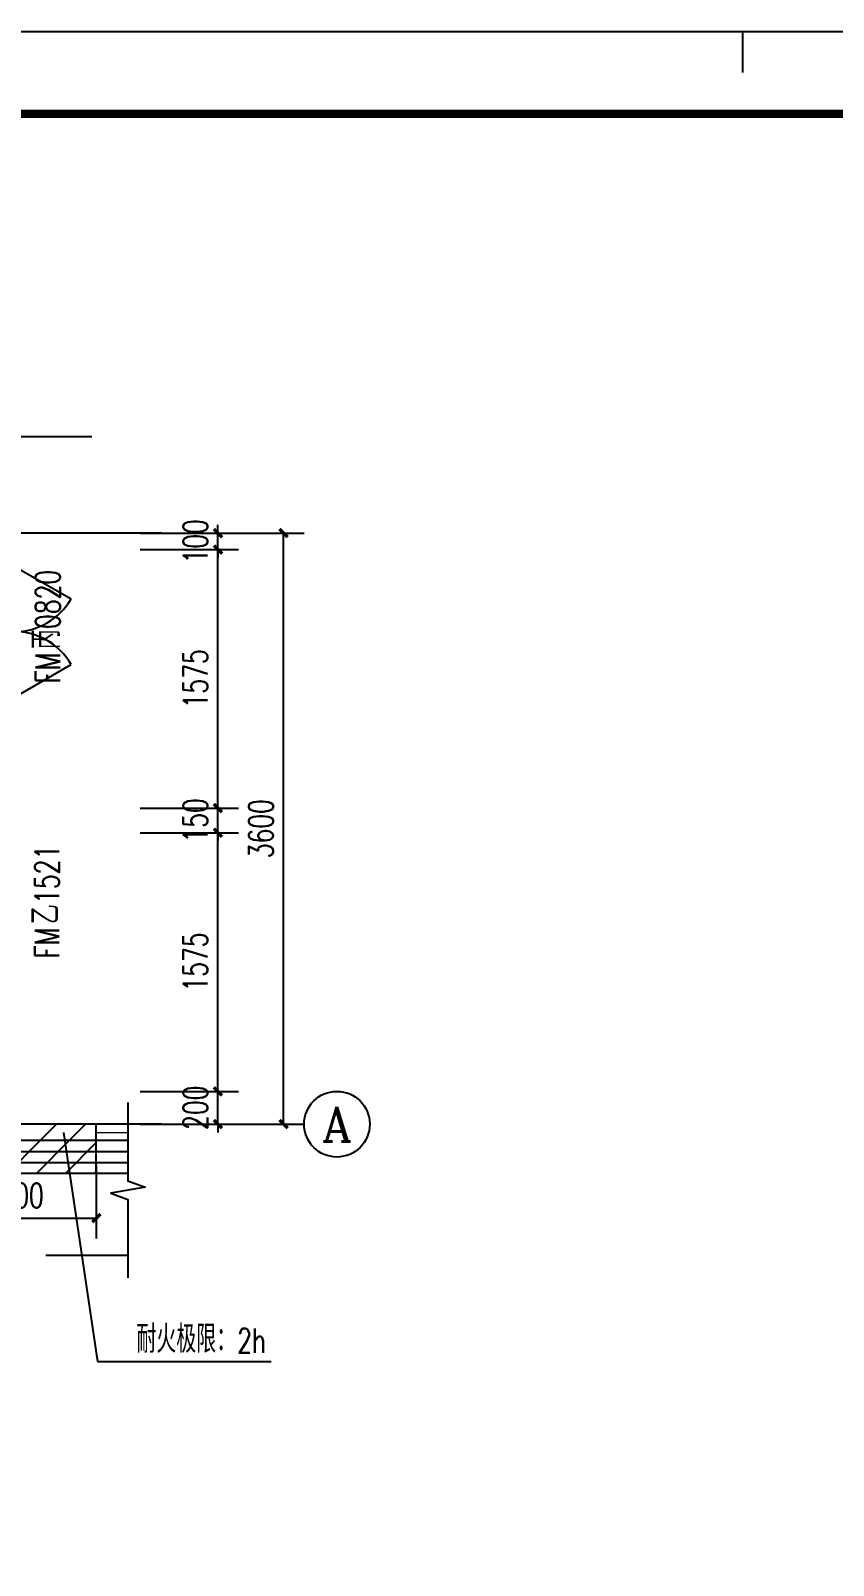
# Model space of a CAD drawing. Extents: x 1738711 to 2346805, y 1189731 to 2516152.
# Drawn here: x 2083095 to 2087986, y 1388574 to 1397922 of the extents above; entities that cross this region are included whole.
import ezdxf
from ezdxf.enums import TextEntityAlignment as Align

# ---------------------------------------------------------------- set-up
doc = ezdxf.new("R2010")
doc.units = 0
doc.header["$LTSCALE"] = 1000
doc.header["$MEASUREMENT"] = 0
doc.linetypes.add('DASH', pattern=[0.35, 0.25, -0.1])
doc.linetypes.add('复件 140224通州运河二期售楼部条件图_t3$0$X-ME SHAFT SH$0$X-B2$0$WATER_LINE', pattern=[0])
for name, color, linetype in [('AXIS', 3, 'Continuous'), ('AXIS_TEXT', 7, 'Continuous'), ('DIM_LEAD', 3, 'Continuous'), ('DIM_SYMB', 3, 'Continuous'), ('DOTE', 1, 'Continuous'), ('PUB_DIM', 3, 'Continuous'), ('PUB_HATCH', 8, 'Continuous'), ('PUB_TEXT', 7, 'Continuous'), ('TK', 4, 'Continuous'), ('WALL', 40, 'Continuous'), ('WINDOW', 144, 'Continuous'), ('WINDOW_TEXT', 7, 'Continuous'), ('看线', 8, 'Continuous')]:
    doc.layers.add(name, color=color, linetype=linetype)
doc.layers.add('栏杆', color=6, linetype='Continuous', lineweight=15)
doc.styles.add('_TCH_AXIS', font='COMPLEX', dxfattribs={"bigfont": 'GBCBIG'})
doc.styles.add('_TCH_DIM', font='SIMPLEX', dxfattribs={"bigfont": 'GBCBIG'})
doc.styles.add('_TCH_DIM_T3', font='SIMPLEX', dxfattribs={"width": 0.705882, "bigfont": 'GBCBIG'})
doc.styles.add('_TCH_WINDOW', font='SIMPLEX', dxfattribs={"height": 3.5, "bigfont": 'GBCBIG'})
doc.styles.add('COMPLEX', font='COMPLEX')
doc.styles.add('宋体', font='SIMSUN.TTF', dxfattribs={"width": 0.75})
doc.dimstyles.new('_TCH_ARCH&&50', dxfattribs={"dimtxt": 148.75, "dimasz": 50, "dimexe": 125, "dimexo": 150, "dimgap": 63.125, "dimtad": 1, "dimdec": 0, "dimzin": 0, "dimdsep": 46, "dimtxsty": '_TCH_DIM_T3', "dimblk": 'ARCHTICK', "dimcen": 0.09, "dimclrt": 7, "dimazin": 2, "dimtfac": 1, "dimtdec": 0, "dimtix": 1, "dimtmove": 2, "dimatfit": 3, "dimfxl": 50, "dimtolj": 1, "dimtzin": 0, "dimarcsym": 0})
pattern_1 = [(45, (0, 89.76), (-88.388383, 88.388383), [])]

# ---------------------------------------------------------------- blocks, each defined once
blk = doc.blocks.new('hjashrtahreahe')
at = {"const_width": 25}
blk.add_lwpolyline([(42800, 59400), (42800, 58900)], dxfattribs=at)
at = {"layer": 'TK', "color": 7, "const_width": 25}
blk.add_lwpolyline([(0, 59400), (84100, 59400), (84100, 0), (0, 0)], close=True, dxfattribs=at)
at = {"layer": 'TK', "color": 3, "const_width": 100}
blk.add_lwpolyline([(2500, 1000), (2500, 58400), (83100, 58400), (83100, 1000)], close=True, dxfattribs=at)
at = {"layer": 'TK', "style": '宋体', "width": 0.75}
for tag, height, p in [('项目负责人', 350, (6003, 57089)), ('专业负责人', 350, (6003, 56224)), ('设计人', 350, (6003, 55419)), ('版号1', 250, (77304, 22193)), ('时间1', 250, (82405, 22193)), ('版号2', 250, (77304, 21593)), ('时间2', 250, (82405, 21593)), ('版号3', 250, (77304, 20993)), ('时间3', 250, (82405, 20993)), ('建筑会签', 0.0001, (78978, 2403)), ('电气会签', 0.0001, (82128, 2403)), ('结构会签', 0.0001, (78978, 1803)), ('暖通会签', 0.0001, (82128, 1803)), ('给排水会签', 0.0001, (78978, 1250)), ('智能化会签', 0.0001, (82128, 1250))]:
    blk.add_attdef(tag, text='', height=height, dxfattribs=at).set_placement(p, align=Align.CENTER)
for tag, p in [('合作设计单位', (80816, 48986)), ('版号说明1', (79854, 22318)), ('版号说明2', (79854, 21718)), ('版号说明3', (79854, 21118)), ('浙江绿储科技有限公司', (80545, 16036)), ('百兆瓦级集中式熔盐储能关键', (80545, 14953)), ('设备研发及制造基地项目', (80545, 14603)), ('1#研发楼', (80545, 13636)), ('图名', (80545, 12436)), ('工程编号', (78978, 11461)), ('子项编号', (82128, 11461)), ('建筑', (78978, 10711)), ('图号', (82128, 10711)), ('施工图', (78978, 9961)), ('2023.03', (82128, 9961)), ('审定', (79353, 8461)), ('审核', (79353, 7711)), ('工程负责', (79353, 6961)), ('专业负责', (79353, 6211)), ('设计', (79353, 5461)), ('制图', (79353, 4711)), ('校对', (79353, 3961))]:
    blk.add_attdef(tag, text='', height=250, dxfattribs=at).set_placement(p, align=Align.MIDDLE_CENTER)
blk = doc.blocks.new('_ArchTick')
at = {"color": 0, "linetype": 'ByBlock', "const_width": 0.4}
blk.add_lwpolyline([(-0.5, -0.5), (0.5, 0.5)], dxfattribs=at)
blk = doc.blocks.new('*D266')
at = {"layer": 'Defpoints', "color": 0, "transparency": 16777216}
for p in [(2082494.8, 1391161.4), (2083494.8, 1391161.4), (2083494.8, 1390689.6)]:
    blk.add_point(p, dxfattribs=at)
at = {"layer": 'PUB_DIM', "color": 0, "lineweight": -2, "transparency": 16777216}
for p, q in [((2082494.8, 1391011.4), (2082494.8, 1390564.6)), ((2083494.8, 1391011.4), (2083494.8, 1390564.6)), ((2082494.8, 1390689.6), (2083494.8, 1390689.6))]:
    blk.add_line(p, q, dxfattribs=at)
at = {"layer": 'PUB_DIM', "color": 0, "lineweight": -2, "transparency": 16777216, "xscale": 50, "yscale": 50, "zscale": 50, "rotation": 180}
blk.add_blockref('_ArchTick', (2082494.8, 1390689.6), dxfattribs=at)
at = {"layer": 'PUB_DIM', "color": 0, "lineweight": -2, "transparency": 16777216, "xscale": 50, "yscale": 50, "zscale": 50}
blk.add_blockref('_ArchTick', (2083494.8, 1390689.6), dxfattribs=at)
at = {"layer": 'PUB_DIM', "color": 7, "transparency": 16777216, "insert": (2082994.8, 1390827.1), "char_height": 148.75, "attachment_point": 5, "style": '_TCH_DIM_T3'}
blk.add_mtext('\\A1;1000', dxfattribs=at)
blk = doc.blocks.new('*D2231')
at = {"layer": 'Defpoints', "color": 0, "transparency": 16777216}
for p in [(2084197.9, 1394861.4), (2084636.1, 1394861.4), (2084197.9, 1391261.4)]:
    blk.add_point(p, dxfattribs=at)
at = {"layer": 'PUB_DIM', "color": 0, "lineweight": -2, "transparency": 16777216}
for p, q in [((2084347.9, 1394861.4), (2084761.1, 1394861.4)), ((2084636.1, 1391261.4), (2084636.1, 1394861.4)), ((2084347.9, 1391261.4), (2084761.1, 1391261.4))]:
    blk.add_line(p, q, dxfattribs=at)
at = {"layer": 'PUB_DIM', "color": 0, "lineweight": -2, "transparency": 16777216, "xscale": 50, "yscale": 50, "zscale": 50}
for p, rotation in [((2084636.1, 1394861.4), 90), ((2084636.1, 1391261.4), 270)]:
    blk.add_blockref('_ArchTick', p, dxfattribs=dict(at, rotation=rotation))
at = {"layer": 'PUB_DIM', "color": 7, "transparency": 16777216, "insert": (2084498.6, 1393061.4), "char_height": 148.75, "attachment_point": 5, "rotation": 90, "style": '_TCH_DIM_T3'}
blk.add_mtext('\\A1;3600', dxfattribs=at)
blk = doc.blocks.new('*D2232')
at = {"layer": 'Defpoints', "color": 0, "transparency": 16777216}
for p in [(2083611.1, 1391461.4), (2084236.1, 1391461.4), (2083611.1, 1391261.4)]:
    blk.add_point(p, dxfattribs=at)
at = {"layer": 'PUB_DIM', "color": 0, "lineweight": -2, "transparency": 16777216}
for p, q in [((2083761.1, 1391461.4), (2084361.1, 1391461.4)), ((2084236.1, 1391461.4), (2084236.1, 1391511.4)), ((2084236.1, 1391261.4), (2084236.1, 1391461.4)), ((2083761.1, 1391261.4), (2084361.1, 1391261.4)), ((2084236.1, 1391261.4), (2084236.1, 1391211.4))]:
    blk.add_line(p, q, dxfattribs=at)
at = {"layer": 'PUB_DIM', "color": 0, "lineweight": -2, "transparency": 16777216, "xscale": 50, "yscale": 50, "zscale": 50}
for p, rotation in [((2084236.1, 1391461.4), 270), ((2084236.1, 1391261.4), 90)]:
    blk.add_blockref('_ArchTick', p, dxfattribs=dict(at, rotation=rotation))
at = {"layer": 'PUB_DIM', "color": 7, "transparency": 16777216, "insert": (2084098.6, 1391361.4), "char_height": 148.75, "attachment_point": 5, "rotation": 90, "style": '_TCH_DIM_T3'}
blk.add_mtext('\\A1;200', dxfattribs=at)
blk = doc.blocks.new('*D2233')
at = {"layer": 'Defpoints', "color": 0, "transparency": 16777216}
for p in [(2083611.1, 1393036.4), (2084236.1, 1393036.4), (2083611.1, 1391461.4)]:
    blk.add_point(p, dxfattribs=at)
at = {"layer": 'PUB_DIM', "color": 0, "lineweight": -2, "transparency": 16777216}
for p, q in [((2083761.1, 1393036.4), (2084361.1, 1393036.4)), ((2084236.1, 1391461.4), (2084236.1, 1393036.4)), ((2083761.1, 1391461.4), (2084361.1, 1391461.4))]:
    blk.add_line(p, q, dxfattribs=at)
at = {"layer": 'PUB_DIM', "color": 0, "lineweight": -2, "transparency": 16777216, "xscale": 50, "yscale": 50, "zscale": 50}
for p, rotation in [((2084236.1, 1393036.4), 90), ((2084236.1, 1391461.4), 270)]:
    blk.add_blockref('_ArchTick', p, dxfattribs=dict(at, rotation=rotation))
at = {"layer": 'PUB_DIM', "color": 7, "transparency": 16777216, "insert": (2084098.6, 1392248.9), "char_height": 148.75, "attachment_point": 5, "rotation": 90, "style": '_TCH_DIM_T3'}
blk.add_mtext('\\A1;1575', dxfattribs=at)
blk = doc.blocks.new('*D2234')
at = {"layer": 'Defpoints', "color": 0, "transparency": 16777216}
for p in [(2083611.1, 1393186.4), (2084236.1, 1393186.4), (2083611.1, 1393036.4)]:
    blk.add_point(p, dxfattribs=at)
at = {"layer": 'PUB_DIM', "color": 0, "lineweight": -2, "transparency": 16777216}
for p, q in [((2084236.1, 1393186.4), (2084236.1, 1393236.4)), ((2083761.1, 1393186.4), (2084361.1, 1393186.4)), ((2084236.1, 1393036.4), (2084236.1, 1393186.4)), ((2083761.1, 1393036.4), (2084361.1, 1393036.4)), ((2084236.1, 1393036.4), (2084236.1, 1392986.4))]:
    blk.add_line(p, q, dxfattribs=at)
at = {"layer": 'PUB_DIM', "color": 0, "lineweight": -2, "transparency": 16777216, "xscale": 50, "yscale": 50, "zscale": 50}
for p, rotation in [((2084236.1, 1393186.4), 270), ((2084236.1, 1393036.4), 90)]:
    blk.add_blockref('_ArchTick', p, dxfattribs=dict(at, rotation=rotation))
at = {"layer": 'PUB_DIM', "color": 7, "transparency": 16777216, "insert": (2084098.6, 1393111.4), "char_height": 148.75, "attachment_point": 5, "rotation": 90, "style": '_TCH_DIM_T3'}
blk.add_mtext('\\A1;150', dxfattribs=at)
blk = doc.blocks.new('*D2235')
at = {"layer": 'Defpoints', "color": 0, "transparency": 16777216}
for p in [(2083611.1, 1394761.4), (2084236.1, 1394761.4), (2083611.1, 1393186.4)]:
    blk.add_point(p, dxfattribs=at)
at = {"layer": 'PUB_DIM', "color": 0, "lineweight": -2, "transparency": 16777216}
for p, q in [((2083761.1, 1394761.4), (2084361.1, 1394761.4)), ((2084236.1, 1393186.4), (2084236.1, 1394761.4)), ((2083761.1, 1393186.4), (2084361.1, 1393186.4))]:
    blk.add_line(p, q, dxfattribs=at)
at = {"layer": 'PUB_DIM', "color": 0, "lineweight": -2, "transparency": 16777216, "xscale": 50, "yscale": 50, "zscale": 50}
for p, rotation in [((2084236.1, 1394761.4), 90), ((2084236.1, 1393186.4), 270)]:
    blk.add_blockref('_ArchTick', p, dxfattribs=dict(at, rotation=rotation))
at = {"layer": 'PUB_DIM', "color": 7, "transparency": 16777216, "insert": (2084098.6, 1393973.9), "char_height": 148.75, "attachment_point": 5, "rotation": 90, "style": '_TCH_DIM_T3'}
blk.add_mtext('\\A1;1575', dxfattribs=at)
blk = doc.blocks.new('*D2236')
at = {"layer": 'Defpoints', "color": 0, "transparency": 16777216}
for p in [(2083611.1, 1394861.4), (2084236.1, 1394861.4), (2083611.1, 1394761.4)]:
    blk.add_point(p, dxfattribs=at)
at = {"layer": 'PUB_DIM', "color": 0, "lineweight": -2, "transparency": 16777216}
for p, q in [((2084236.1, 1394861.4), (2084236.1, 1394911.4)), ((2083761.1, 1394861.4), (2084361.1, 1394861.4)), ((2084236.1, 1394761.4), (2084236.1, 1394861.4)), ((2083761.1, 1394761.4), (2084361.1, 1394761.4)), ((2084236.1, 1394761.4), (2084236.1, 1394711.4))]:
    blk.add_line(p, q, dxfattribs=at)
at = {"layer": 'PUB_DIM', "color": 0, "lineweight": -2, "transparency": 16777216, "xscale": 50, "yscale": 50, "zscale": 50}
for p, rotation in [((2084236.1, 1394861.4), 270), ((2084236.1, 1394761.4), 90)]:
    blk.add_blockref('_ArchTick', p, dxfattribs=dict(at, rotation=rotation))
at = {"layer": 'PUB_DIM', "color": 7, "transparency": 16777216, "insert": (2084098.6, 1394811.4), "char_height": 148.75, "attachment_point": 5, "rotation": 90, "style": '_TCH_DIM_T3'}
blk.add_mtext('\\A1;100', dxfattribs=at)
blk = doc.blocks.new('$TCHSYS$WIN2D')
for p, q in [((-0.5, 0.5), (0.5, 0.5)), ((-0.5, 0.5), (-0.5, -0.5)), ((0.5, 0.5), (0.5, -0.5)), ((0.5, 0.1667), (-0.5, 0.1667)), ((0.5, -0.1667), (-0.5, -0.1667)), ((-0.5, -0.5), (0.5, -0.5))]:
    blk.add_line(p, q)
blk = doc.blocks.new('$DorLib2D$00000231')
at = {"color": 0}
for p, q in [((-0.5, 0), (-0.25, 0.433)), ((0.5, 0), (0.25, 0.433))]:
    blk.add_line(p, q, dxfattribs=at)
for centre, start, end in [((-0.5, 0), 0, 60), ((0.5, 0), 120, 180)]:
    blk.add_arc(centre, 0.5, start, end, dxfattribs=at)
blk = doc.blocks.new('_AXISO')
blk.add_circle((0, 0), 0.5)
at = {"layer": 'AXIS_TEXT', "style": 'COMPLEX', "width": 1.041667}
blk.add_attdef('A', text='', height=0.56, dxfattribs=at).set_placement((-0.25, -0.28), (0.25, -0.28), align=Align.FIT)

msp = doc.modelspace()

# ---------------------------------------------------------------- hatches: boundary and pattern name
at = {"layer": 'PUB_HATCH'}
h = msp.add_hatch(dxfattribs=at)
h.set_pattern_fill('普通砖', color=256, scale=50, style=0)
h.set_pattern_definition(pattern_1)
h.paths.add_polyline_path([(2083494.8, 1391261.4), (2083094.8, 1391261.4), (2083094.8, 1391161.4), (2083494.8, 1391161.4)])
at = {"layer": 'PUB_HATCH', "linetype": '复件 140224通州运河二期售楼部条件图_t3$0$X-ME SHAFT SH$0$X-B2$0$WATER_LINE'}
h = msp.add_hatch(dxfattribs=at)
h.set_pattern_fill('普通砖', color=256, scale=50, style=0)
h.set_pattern_definition(pattern_1)
h.paths.add_polyline_path([(2083494.8, 1391161.4), (2075695.2, 1391161.4), (2075628.5, 1391061.4), (2075695.2, 1390961.4), (2083494.8, 1390961.4)])

# ---------------------------------------------------------------- linework, layer by layer
at = {"layer": 'AXIS'}
msp.add_line((2084261.1, 1391261.4), (2084761.1, 1391261.4), dxfattribs=at)
at = {"layer": 'DIM_LEAD'}
for p, q in [((2083294.8, 1391211.4), (2083501.8, 1389815.8)), ((2083294.8, 1391211.4), (2083501.8, 1389815.8)), ((2083501.8, 1389815.8), (2084561, 1389815.8))]:
    msp.add_line(p, q, dxfattribs=at)
at = {"layer": 'DIM_SYMB'}
for points in [[(2073762.9, 1395450.2), (2078559, 1395450.2), (2078597.3, 1395555.2), (2078634.3, 1395345.2), (2078671.5, 1395450.2), (2083467.7, 1395450.2)], [(2083687.7, 1391392.7), (2083687.7, 1390915.3), (2083792.7, 1390877.1), (2083582.7, 1390840.1), (2083687.7, 1390802.8), (2083687.7, 1390325.5)]]:
    msp.add_lwpolyline(points, dxfattribs=at)
at = {"layer": 'DOTE'}
for p, q in [((2083893.2, 1394861.4), (2073500.6, 1394861.4)), ((2083893.2, 1391261.4), (2073500.6, 1391261.4))]:
    msp.add_line(p, q, dxfattribs=at)
at = {"layer": 'WALL'}
for p, q in [((2083494.8, 1391261.4), (2083094.8, 1391261.4)), ((2083494.8, 1391161.4), (2083494.8, 1391261.4)), ((2083494.8, 1391161.4), (2083094.8, 1391161.4))]:
    msp.add_line(p, q, dxfattribs=at)
at = {"layer": 'WALL', "linetype": '复件 140224通州运河二期售楼部条件图_t3$0$X-ME SHAFT SH$0$X-B2$0$WATER_LINE'}
for p, q in [((2083494.8, 1391161.4), (2075695.2, 1391161.4)), ((2083494.8, 1390961.4), (2083494.8, 1391161.4)), ((2083494.8, 1390961.4), (2075695.2, 1390961.4))]:
    msp.add_line(p, q, dxfattribs=at)
at = {"layer": '栏杆'}
for points in [[(2083494.8, 1391261.4), (2083687.7, 1391261.4)], [(2083494.8, 1391211.4), (2083687.7, 1391211.4)]]:
    msp.add_lwpolyline(points, dxfattribs=at)
at = {"layer": '看线', "linetype": 'DASH', "ltscale": 2}
msp.add_line((2083687.7, 1390461.4), (2075695.2, 1390461.4), dxfattribs=at)

# ---------------------------------------------------------------- block references
at = {"xscale": 0.5, "yscale": 0.5, "zscale": 0.5}
msp.add_blockref('hjashrtahreahe', (2066033.1, 1368216), dxfattribs=at)
at = {"layer": 'AXIS'}
ref = msp.add_blockref('_AXISO', (2084961.1, 1391261.4), dxfattribs=dict(at, xscale=400, yscale=400, zscale=400))
ref.add_attrib('A', 'A', dxfattribs={"layer": 'AXIS_TEXT', "ltscale": 0.5, "height": 212.6, "style": '_TCH_AXIS'}).set_placement((2084870, 1391155.1), (2085052.2, 1391155.1), align=Align.FIT)
at = {"layer": 'WINDOW', "xscale": -800, "yscale": -800, "zscale": -800, "rotation": 90}
msp.add_blockref('$DorLib2D$00000231', (2082994.8, 1394261.4), dxfattribs=at)
at = {"layer": 'WINDOW', "linetype": '复件 140224通州运河二期售楼部条件图_t3$0$X-ME SHAFT SH$0$X-B2$0$WATER_LINE', "xscale": 7992.234466333874, "yscale": -200, "zscale": 7992.234466333874, "rotation": 180.0000000044954}
msp.add_blockref('$TCHSYS$WIN2D', (2079691.6, 1391061.4), dxfattribs=at)

# ---------------------------------------------------------------- texts
at = {"layer": 'PUB_TEXT', "color": 7, "style": '_TCH_DIM'}
msp.add_text('耐火极限：', height=168.79, dxfattribs=at).set_placement((2083739.1, 1389868.3))
at = {"layer": 'PUB_TEXT', "color": 7, "style": '_TCH_DIM', "width": 0.705882}
msp.add_text('2h', height=148.75, dxfattribs=at).set_placement((2084353.5, 1389868.3))
at = {"layer": 'WINDOW_TEXT', "style": '_TCH_WINDOW', "width": 0.705882}
for s, p in [('0820', (2083273.7, 1394277.8)), ('FM', (2083273.7, 1393945)), ('1521', (2083269, 1392602.9)), ('FM', (2083269, 1392270))]:
    msp.add_text(s, height=148.75, rotation=90, dxfattribs=at).set_placement(p)
at = {"layer": 'WINDOW_TEXT', "style": '_TCH_WINDOW'}
for s, p in [('丙', (2083273.7, 1394155)), ('乙', (2083269, 1392480))]:
    msp.add_text(s, height=168.8, rotation=90, dxfattribs=at).set_placement(p)

# ---------------------------------------------------------------- dimensions: what is measured, and where the dimension line sits
at = {"layer": 'PUB_DIM'}
for p1, p2, distance, picture, middle in [((2083611.1, 1394761.4), (2083611.1, 1394861.4), -625, '*D2236', (2084098.6, 1394811.4)), ((2084197.9, 1391261.4), (2084197.9, 1394861.4), -438.2, '*D2231', (2084498.6, 1393061.4)), ((2083611.1, 1393186.4), (2083611.1, 1394761.4), -625, '*D2235', (2084098.6, 1393973.9)), ((2083611.1, 1393036.4), (2083611.1, 1393186.4), -625, '*D2234', (2084098.6, 1393111.4)), ((2083611.1, 1391461.4), (2083611.1, 1393036.4), -625, '*D2233', (2084098.6, 1392248.9)), ((2083611.1, 1391261.4), (2083611.1, 1391461.4), -625, '*D2232', (2084098.6, 1391361.4)), ((2082494.8, 1391161.4), (2083494.8, 1391161.4), -471.8, '*D266', (2082994.8, 1390827.1))]:
    dim = msp.add_aligned_dim(p1=p1, p2=p2, distance=distance, dimstyle='_TCH_ARCH&&50', dxfattribs=at)
    dim.commit()
    dim.dimension.update_dxf_attribs({"geometry": picture, "text_midpoint": middle})

doc.saveas('drawing.dxf')
